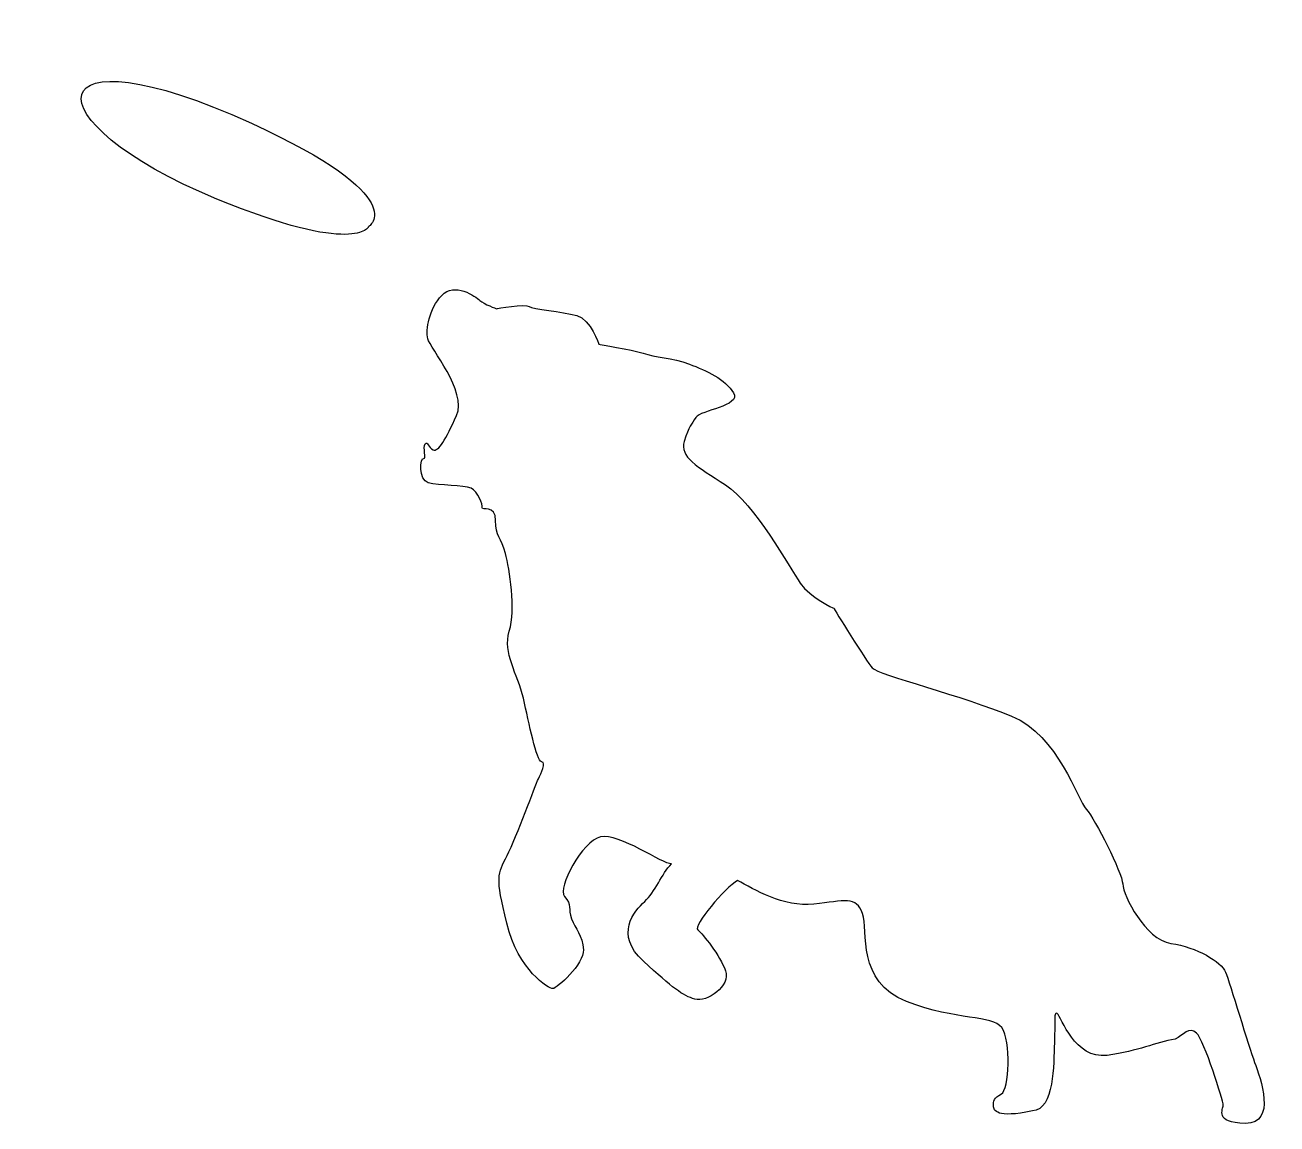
# Model space of a CAD drawing. Header units: centimetres. Extents: x -11.2 to 10.8, y -9.2 to 10.2.
import ezdxf

# ---------------------------------------------------------------- set-up
doc = ezdxf.new("R2010")
doc.units = ezdxf.units.CM
doc.header["$MEASUREMENT"] = 0
doc.layers.add('Layer 1', color=7, linetype='Continuous')

msp = doc.modelspace()

# ---------------------------------------------------------------- linework, layer by layer
at = {"layer": 'Layer 1'}
for points, knots in [([(-7.26271, 8.43666), (-11.03567, 10.16592), (-11.24432, 8.49532), (-7.86961, 7.1035), (-7.86961, 7.1035), (-5.42848, 6.09671), (-5.2033, 6.61601), (-5.2033, 6.61601), (-5.2033, 6.61601), (-5.2033, 6.61601), (-4.39743, 7.1234), (-7.26271, 8.43666)], [0, 0, 0, 0, 0.25, 0.25, 0.25, 0.25, 0.5, 0.5, 0.5, 0.5, 1, 1, 1, 1]), ([(10.38167, -8.09022), (10.28057, -7.82066), (9.94357, -6.68055), (9.8706, -6.50084), (9.8706, -6.50084), (9.79757, -6.32111), (9.36514, -6.06274), (8.91022, -5.99538), (8.91022, -5.99538), (8.4553, -5.92802), (8.0734, -5.15295), (8.06215, -4.95078), (8.06215, -4.95078), (8.05093, -4.74859), (7.57352, -3.80505), (7.42188, -3.63657), (7.42188, -3.63657), (7.27027, -3.46808), (6.92766, -2.33921), (6.10769, -1.99663), (6.10769, -1.99663), (5.28769, -1.65405), (3.74885, -1.26088), (3.65336, -1.14856), (3.65336, -1.14856), (3.55787, -1.03624), (2.97939, -0.09832), (2.97939, -0.09832), (2.97939, -0.09832), (2.97939, -0.09832), (2.56942, 0.08139), (2.38969, 0.34539), (2.38969, 0.34539), (2.20998, 0.60934), (1.58096, 1.74945), (1.0755, 2.07518), (1.0755, 2.07518), (0.57004, 2.40094), (0.26675, 2.56379), (0.35096, 2.83898), (0.35096, 2.83898), (0.43523, 3.1142), (0.47455, 3.13103), (0.55318, 3.2602), (0.55318, 3.2602), (0.63181, 3.38937), (1.3563, 3.45679), (1.21591, 3.69266), (1.21591, 3.69266), (1.07552, 3.92853), (0.74413, 4.0858), (0.44087, 4.19812), (0.44087, 4.19812), (0.13758, 4.31044), (-0.17132, 4.32165), (-0.37349, 4.38907), (-0.37349, 4.38907), (-0.57568, 4.45646), (-1.15409, 4.5466), (-1.15409, 4.5466), (-1.15409, 4.5466), (-1.15409, 4.5466), (-1.28342, 4.98435), (-1.5421, 5.05399), (-1.5421, 5.05399), (-1.80076, 5.12363), (-2.31812, 5.16342), (-2.37779, 5.21319), (-2.37779, 5.21319), (-2.43748, 5.26293), (-2.95482, 5.1734), (-2.95482, 5.1734), (-2.95482, 5.1734), (-2.95482, 5.1734), (-3.1685, 5.2527), (-3.24446, 5.32019), (-3.24446, 5.32019), (-3.3204, 5.38769), (-3.69169, 5.64928), (-3.91528, 5.4088), (-3.91528, 5.4088), (-4.13888, 5.16832), (-4.19796, 4.80547), (-4.15999, 4.64516), (-4.15999, 4.64516), (-4.12202, 4.48482), (-3.46384, 3.71274), (-3.65371, 3.29507), (-3.65371, 3.29507), (-3.84358, 2.8774), (-3.97436, 2.64957), (-4.06717, 2.68753), (-4.06717, 2.68753), (-4.15999, 2.7255), (-4.15578, 2.85207), (-4.20639, 2.79299), (-4.20639, 2.79299), (-4.257, 2.73393), (-4.17263, 2.51875), (-4.23171, 2.53984), (-4.23171, 2.53984), (-4.29079, 2.56093), (-4.33297, 2.1559), (-4.15154, 2.1095), (-4.15154, 2.1095), (-3.97011, 2.0631), (-3.51868, 2.0673), (-3.40055, 2.01248), (-3.40055, 2.01248), (-3.28241, 1.95763), (-3.18722, 1.72139), (-3.20407, 1.67082), (-3.20407, 1.67082), (-3.22092, 1.62026), (-2.96258, 1.72699), (-2.96819, 1.44616), (-2.96819, 1.44616), (-2.9738, 1.16536), (-2.86709, 1.1485), (-2.79409, 0.8677), (-2.79409, 0.8677), (-2.72106, 0.5869), (-2.60875, -0.11515), (-2.7267, -0.50266), (-2.7267, -0.50266), (-2.84465, -0.89017), (-2.58068, -1.24963), (-2.47958, -1.68207), (-2.47958, -1.68207), (-2.37848, -2.11453), (-2.24931, -2.79409), (-2.15943, -2.7997), (-2.15943, -2.7997), (-2.06958, -2.80534), (-2.16504, -3.00192), (-2.2156, -3.10299), (-2.2156, -3.10299), (-2.26616, -3.20409), (-2.59753, -4.11955), (-2.76601, -4.45088), (-2.76601, -4.45088), (-2.9345, -4.78224), (-2.97381, -4.81034), (-2.77162, -5.64153), (-2.77162, -5.64153), (-2.56943, -6.47275), (-2.03028, -6.79289), (-1.96289, -6.79289), (-1.96289, -6.79289), (-1.8955, -6.79289), (-1.40687, -6.36043), (-1.42372, -6.1077), (-1.42372, -6.1077), (-1.44057, -5.85497), (-1.56413, -5.73705), (-1.63152, -5.56292), (-1.63152, -5.56292), (-1.69891, -5.38882), (-1.62028, -5.3158), (-1.75508, -5.1698), (-1.75508, -5.1698), (-1.88989, -5.02375), (-1.44057, -4.19256), (-1.12045, -4.11956), (-1.12045, -4.11956), (-0.80033, -4.04656), (-0.01404, -4.60819), (0.12637, -4.59695), (0.12637, -4.59695), (-0.04773, -4.77105), (-0.16007, -5.09119), (-0.34541, -5.25968), (-0.34541, -5.25968), (-0.53072, -5.42814), (-0.88455, -5.83814), (-0.36787, -6.30989), (-0.36787, -6.30989), (0.14883, -6.78167), (0.32293, -6.91647), (0.53637, -6.97825), (0.53637, -6.97825), (0.74976, -7.04003), (1.171, -6.74237), (1.07554, -6.47837), (1.07554, -6.47837), (0.98005, -6.2144), (0.67679, -5.82689), (0.58691, -5.7595), (0.58691, -5.7595), (0.49703, -5.69211), (1.06991, -5.01255), (1.28893, -4.88899), (1.28893, -4.88899), (1.57537, -5.04623), (2.09205, -5.36074), (2.63121, -5.3046), (2.63121, -5.3046), (3.17038, -5.24843), (3.37816, -5.15855), (3.48489, -5.46745), (3.48489, -5.46745), (3.59162, -5.77635), (3.37257, -6.66935), (4.25993, -7.01754), (4.25993, -7.01754), (5.14729, -7.36576), (5.76512, -7.24781), (5.9336, -7.47807), (5.9336, -7.47807), (6.10206, -7.70834), (6.06277, -8.57326), (5.92796, -8.64623), (5.92796, -8.64623), (5.79315, -8.71926), (5.78191, -8.76982), (5.78755, -8.85403), (5.78755, -8.85403), (5.79316, -8.93827), (5.83809, -9.07866), (6.47272, -8.94388), (6.47272, -8.94388), (6.86586, -8.92139), (6.8434, -8.1183), (6.86026, -7.74759), (6.86026, -7.74759), (6.87709, -7.37694), (6.84338, -7.17474), (6.9108, -7.23091), (6.9108, -7.23091), (6.97819, -7.28708), (7.2197, -8.04527), (7.78691, -7.96666), (7.78691, -7.96666), (8.35415, -7.888), (8.62937, -7.742), (8.9832, -7.68022), (8.9832, -7.68022), (9.13481, -7.61844), (9.22469, -7.44434), (9.35949, -7.57351), (9.35949, -7.57351), (9.49429, -7.70268), (9.83127, -8.7698), (9.83127, -8.8428), (9.83127, -8.8428), (9.83127, -8.91583), (9.66276, -9.1517), (10.21878, -9.16295), (10.21878, -9.16295), (10.77481, -9.17416), (10.48277, -8.35983), (10.38167, -8.09022)], [0, 0, 0, 0, 0.015625, 0.015625, 0.015625, 0.015625, 0.03125, 0.03125, 0.03125, 0.03125, 0.046875, 0.046875, 0.046875, 0.046875, 0.0625, 0.0625, 0.0625, 0.0625, 0.078125, 0.078125, 0.078125, 0.078125, 0.09375, 0.09375, 0.09375, 0.09375, 0.109375, 0.109375, 0.109375, 0.109375, 0.125, 0.125, 0.125, 0.125, 0.140625, 0.140625, 0.140625, 0.140625, 0.15625, 0.15625, 0.15625, 0.15625, 0.171875, 0.171875, 0.171875, 0.171875, 0.1875, 0.1875, 0.1875, 0.1875, 0.203125, 0.203125, 0.203125, 0.203125, 0.21875, 0.21875, 0.21875, 0.21875, 0.234375, 0.234375, 0.234375, 0.234375, 0.25, 0.25, 0.25, 0.25, 0.265625, 0.265625, 0.265625, 0.265625, 0.28125, 0.28125, 0.28125, 0.28125, 0.296875, 0.296875, 0.296875, 0.296875, 0.3125, 0.3125, 0.3125, 0.3125, 0.328125, 0.328125, 0.328125, 0.328125, 0.34375, 0.34375, 0.34375, 0.34375, 0.359375, 0.359375, 0.359375, 0.359375, 0.375, 0.375, 0.375, 0.375, 0.390625, 0.390625, 0.390625, 0.390625, 0.40625, 0.40625, 0.40625, 0.40625, 0.421875, 0.421875, 0.421875, 0.421875, 0.4375, 0.4375, 0.4375, 0.4375, 0.453125, 0.453125, 0.453125, 0.453125, 0.46875, 0.46875, 0.46875, 0.46875, 0.484375, 0.484375, 0.484375, 0.484375, 0.5, 0.5, 0.5, 0.5, 0.515625, 0.515625, 0.515625, 0.515625, 0.53125, 0.53125, 0.53125, 0.53125, 0.546875, 0.546875, 0.546875, 0.546875, 0.5625, 0.5625, 0.5625, 0.5625, 0.578125, 0.578125, 0.578125, 0.578125, 0.59375, 0.59375, 0.59375, 0.59375, 0.609375, 0.609375, 0.609375, 0.609375, 0.625, 0.625, 0.625, 0.625, 0.640625, 0.640625, 0.640625, 0.640625, 0.65625, 0.65625, 0.65625, 0.65625, 0.671875, 0.671875, 0.671875, 0.671875, 0.6875, 0.6875, 0.6875, 0.6875, 0.703125, 0.703125, 0.703125, 0.703125, 0.71875, 0.71875, 0.71875, 0.71875, 0.734375, 0.734375, 0.734375, 0.734375, 0.75, 0.75, 0.75, 0.75, 0.765625, 0.765625, 0.765625, 0.765625, 0.78125, 0.78125, 0.78125, 0.78125, 0.796875, 0.796875, 0.796875, 0.796875, 0.8125, 0.8125, 0.8125, 0.8125, 0.828125, 0.828125, 0.828125, 0.828125, 0.84375, 0.84375, 0.84375, 0.84375, 0.859375, 0.859375, 0.859375, 0.859375, 0.875, 0.875, 0.875, 0.875, 0.890625, 0.890625, 0.890625, 0.890625, 0.90625, 0.90625, 0.90625, 0.90625, 0.921875, 0.921875, 0.921875, 0.921875, 0.9375, 0.9375, 0.9375, 0.9375, 0.953125, 0.953125, 0.953125, 0.953125, 0.96875, 0.96875, 0.96875, 0.96875, 1, 1, 1, 1])]:
    msp.add_open_spline(points, degree=3, knots=knots, dxfattribs=at)

doc.saveas('drawing.dxf')
